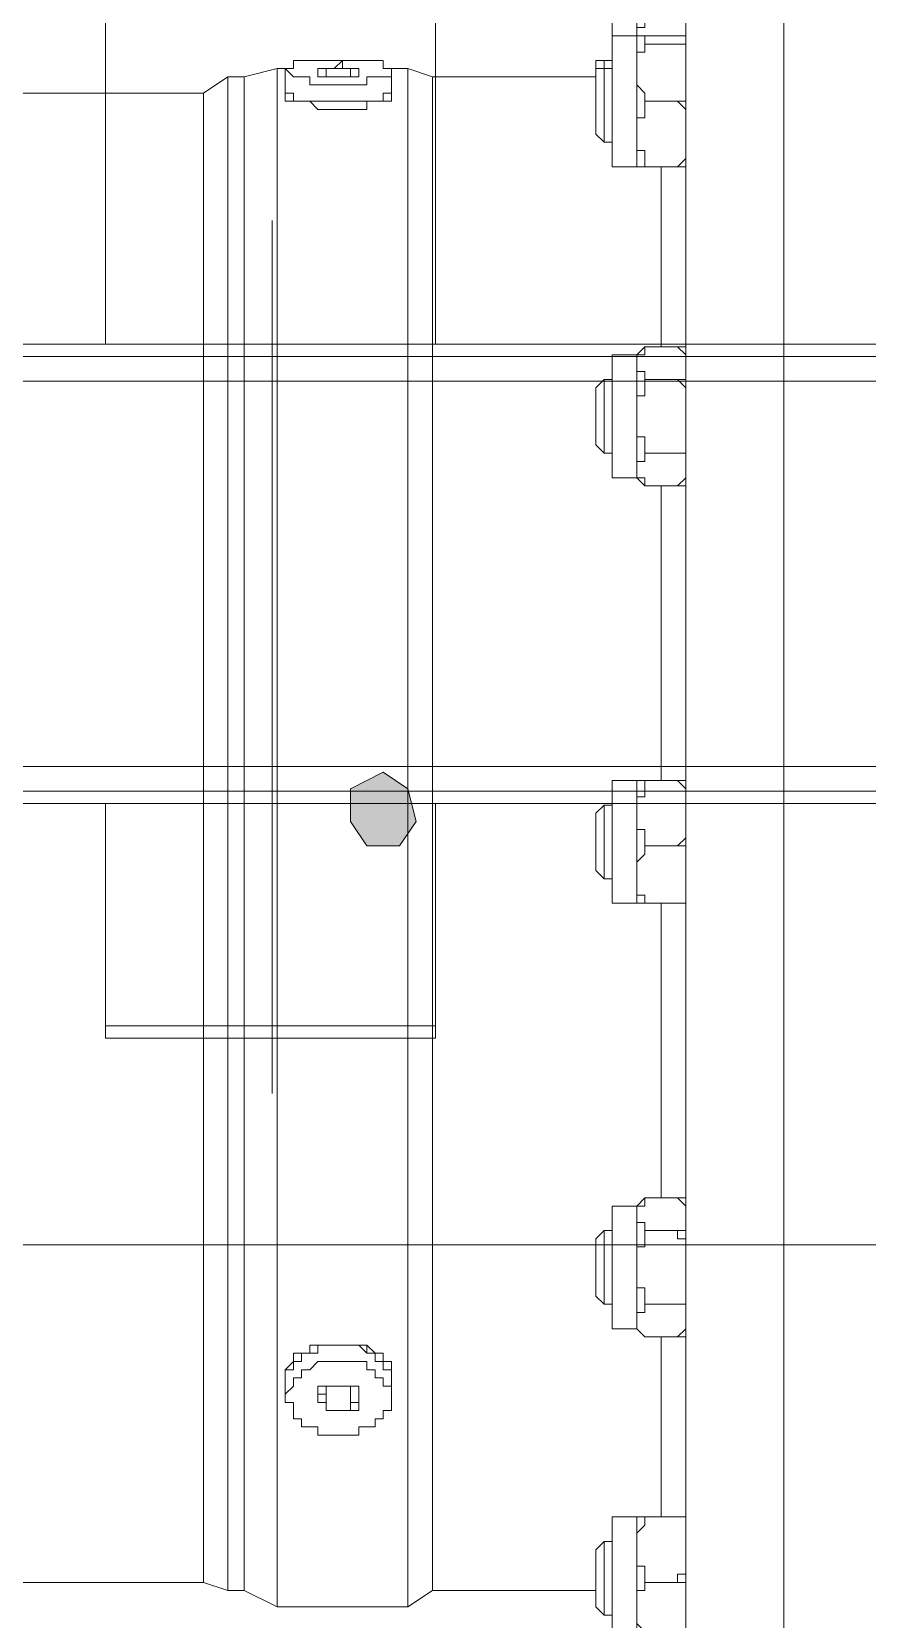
# Model space of a CAD drawing. Header units: millimetres. Extents: x 25083 to 52777, y 24772 to 45779.
# Drawn here: x 49317 to 49354.9, y 36711.4 to 36783.5 of the extents above; entities that cross this region are included whole.
import ezdxf

# ---------------------------------------------------------------- set-up
doc = ezdxf.new("R2010")
doc.units = ezdxf.units.MM
doc.layers.add('小车', color=7, linetype='Continuous')

# ---------------------------------------------------------------- blocks, each defined once
blk = doc.blocks.new('zw$D2F4')
h = blk.add_hatch(color=7)
h.dxf.hatch_style = 2
h.paths.add_polyline_path([(443.031, 869.351), (441.546, 868.609), (441.546, 867.123), (442.289, 866.009), (443.774, 866.009), (444.517, 867.123), (444.145, 868.609)])
at = {"color": 7, "lineweight": 5}
for points in [[(453.429, 907.973), (453.429, 896.832)], [(454.543, 896.832), (454.543, 907.973)], [(456.772, 907.973), (456.772, 824.788)], [(461.228, 907.973), (461.228, 824.788)], [(454.543, 902.774), (454.543, 903.145), (454.915, 903.145), (454.915, 903.516)], [(456.772, 902.774), (456.772, 903.516), (456.4, 903.516)], [(453.429, 902.774), (454.543, 902.774)], [(454.543, 902.774), (454.915, 902.774)], [(454.915, 902.402), (454.915, 902.774), (454.543, 902.774)], [(454.915, 902.774), (456.4, 902.774)], [(456.772, 902.774), (456.4, 902.774)], [(456.4, 902.402), (456.772, 902.402), (456.772, 902.774)], [(454.543, 901.288), (454.543, 902.031), (454.915, 902.031), (454.915, 902.402)], [(454.915, 902.402), (456.4, 902.402)], [(456.772, 901.288), (456.772, 902.402), (456.4, 902.402)], [(436.718, 900.917), (438.204, 901.288)], [(438.204, 901.288), (438.204, 831.473)], [(438.204, 901.288), (438.946, 901.288)], [(438.575, 901.288), (438.946, 901.288), (438.946, 901.66), (439.689, 901.66), (441.174, 901.66)], [(438.575, 901.288), (438.575, 900.174)], [(441.174, 900.546), (439.689, 900.546), (439.689, 900.917), (438.946, 900.917), (438.575, 901.288)], [(440.06, 901.288), (440.06, 900.917)], [(440.432, 901.288), (440.06, 901.288)], [(440.432, 901.288), (440.06, 901.288)], [(441.174, 901.66), (440.803, 901.288), (440.432, 901.288)], [(440.432, 900.917), (440.432, 901.288)], [(441.174, 901.288), (440.432, 901.288)], [(441.174, 901.66), (443.031, 901.66), (443.031, 901.288), (443.403, 901.288)], [(441.546, 901.288), (441.174, 901.288), (441.174, 901.66)], [(443.403, 901.288), (443.403, 900.917), (442.289, 900.917), (442.289, 900.546), (441.174, 900.546)], [(441.546, 901.288), (441.174, 901.288)], [(441.546, 900.917), (441.546, 901.288)], [(441.917, 901.288), (441.546, 901.288)], [(441.917, 901.288), (441.546, 901.288)], [(441.917, 900.917), (441.917, 901.288)], [(443.031, 901.288), (444.145, 901.288)], [(443.403, 901.288), (443.403, 900.174)], [(444.145, 831.473), (444.145, 901.288)], [(445.259, 900.917), (444.145, 901.288)], [(452.687, 901.66), (452.687, 898.317)], [(452.687, 901.66), (453.058, 901.66)], [(452.687, 901.288), (453.058, 901.288)], [(453.058, 901.66), (453.058, 897.946)], [(453.429, 901.66), (453.058, 901.66)], [(453.429, 901.288), (453.058, 901.288)], [(454.915, 899.803), (454.915, 900.174), (454.543, 900.546), (454.543, 901.288)], [(456.4, 899.803), (456.772, 899.803), (456.772, 901.288)], [(434.861, 900.174), (435.975, 900.917)], [(435.975, 900.917), (435.975, 832.216)], [(435.975, 900.917), (436.718, 900.917)], [(436.718, 832.216), (436.718, 900.917)], [(438.575, 900.174), (438.575, 900.546)], [(440.06, 900.917), (440.432, 900.917)], [(440.432, 900.917), (441.174, 900.917)], [(441.174, 900.917), (441.546, 900.917)], [(441.546, 900.917), (441.917, 900.917)], [(443.403, 900.546), (443.403, 900.174)], [(445.259, 900.917), (445.259, 832.216)], [(445.259, 900.917), (452.687, 900.917)], [(419.636, 900.174), (434.861, 900.174)], [(434.861, 832.587), (434.861, 900.174)], [(438.575, 900.174), (438.946, 900.174)], [(438.946, 899.803), (438.575, 899.803), (438.575, 900.174)], [(438.946, 899.803), (438.946, 900.174)], [(438.946, 900.174), (438.946, 899.803), (439.689, 899.803)], [(442.66, 899.803), (443.031, 899.803), (443.031, 900.174), (443.403, 900.174)], [(443.403, 899.803), (443.403, 900.174)], [(443.403, 900.174), (443.403, 899.803)], [(441.174, 899.431), (440.06, 899.431), (439.689, 899.803), (438.946, 899.803)], [(439.689, 899.803), (441.174, 899.803)], [(443.403, 899.803), (442.289, 899.803), (442.289, 899.431), (441.174, 899.431)], [(441.174, 899.803), (442.289, 899.803)], [(454.543, 898.317), (454.543, 899.06), (454.915, 899.06), (454.915, 899.803)], [(454.915, 899.803), (456.4, 899.803)], [(456.772, 898.317), (456.772, 899.431), (456.4, 899.803)], [(452.687, 898.317), (453.058, 897.946)], [(453.429, 897.946), (453.058, 897.946)], [(454.915, 896.832), (454.915, 897.575), (454.543, 897.575), (454.543, 898.317)], [(456.4, 896.832), (456.772, 897.203), (456.772, 898.317)], [(453.429, 896.832), (454.543, 896.832)], [(454.543, 896.832), (454.915, 896.832)], [(454.915, 896.832), (456.4, 896.832)], [(455.657, 888.662), (455.657, 896.832)], [(456.772, 896.832), (456.4, 896.832)], [(454.543, 888.291), (454.915, 888.662)], [(454.543, 888.291), (454.915, 888.291), (454.915, 888.662)], [(454.915, 888.662), (456.4, 888.662)], [(456.772, 888.291), (456.4, 888.662)], [(456.772, 888.291), (456.772, 888.662), (456.4, 888.662)], [(453.429, 888.291), (453.429, 882.72)], [(453.429, 888.291), (454.543, 888.291)], [(454.543, 882.72), (454.543, 888.291)], [(454.543, 887.919), (454.543, 888.291)], [(454.915, 887.177), (454.915, 887.548), (454.543, 887.548), (454.543, 887.919)], [(456.4, 887.177), (456.772, 887.177), (456.772, 887.919)], [(456.772, 887.919), (456.772, 888.291)], [(452.687, 886.805), (453.058, 887.177)], [(453.058, 887.177), (453.058, 883.834)], [(453.429, 887.177), (453.058, 887.177)], [(454.543, 885.32), (454.543, 886.434), (454.915, 886.434), (454.915, 887.177)], [(454.915, 887.177), (456.4, 887.177)], [(456.772, 885.32), (456.772, 886.805), (456.4, 887.177)], [(452.687, 886.805), (452.687, 884.206)], [(454.915, 883.834), (454.915, 884.577), (454.543, 884.577), (454.543, 885.32)], [(456.4, 883.834), (456.772, 883.834), (456.772, 885.32)], [(452.687, 884.206), (453.058, 883.834)], [(453.429, 883.834), (453.058, 883.834)], [(454.543, 883.092), (454.543, 883.463), (454.915, 883.463), (454.915, 883.834)], [(454.915, 883.834), (456.4, 883.834)], [(456.772, 883.092), (456.772, 883.834), (456.4, 883.834)], [(453.429, 882.72), (454.543, 882.72)], [(454.915, 882.349), (454.915, 882.72), (454.543, 882.72), (454.543, 883.092)], [(454.543, 882.72), (454.915, 882.349)], [(456.4, 882.349), (456.772, 882.349), (456.772, 883.092)], [(456.772, 882.72), (456.4, 882.349)], [(454.915, 882.349), (456.4, 882.349)], [(455.657, 868.98), (455.657, 882.349)], [(453.429, 868.98), (453.429, 863.41)], [(453.429, 868.98), (454.543, 868.98)], [(454.543, 863.41), (454.543, 868.98)], [(454.543, 868.98), (454.915, 868.98)], [(454.543, 867.495), (454.543, 868.237), (454.915, 868.237), (454.915, 868.98)], [(454.915, 868.98), (454.543, 868.98)], [(454.915, 868.98), (456.4, 868.98)], [(454.915, 868.98), (456.4, 868.98)], [(456.772, 868.98), (456.4, 868.98)], [(456.772, 867.495), (456.772, 868.609), (456.4, 868.98)], [(456.4, 868.98), (456.772, 868.98)], [(452.687, 867.495), (453.058, 867.866)], [(452.687, 867.495), (452.687, 864.895)], [(453.058, 867.866), (453.058, 864.524)], [(453.429, 867.866), (453.058, 867.866)], [(454.915, 866.009), (454.915, 866.752), (454.543, 866.752), (454.543, 867.495)], [(456.4, 866.009), (456.772, 866.381), (456.772, 867.495)], [(454.543, 864.524), (454.543, 865.266), (454.915, 865.638), (454.915, 866.009)], [(454.915, 866.009), (456.4, 866.009)], [(456.772, 864.524), (456.772, 866.009), (456.4, 866.009)], [(452.687, 864.895), (453.058, 864.524)], [(453.429, 864.524), (453.058, 864.524)], [(454.915, 863.41), (454.915, 863.781), (454.543, 863.781), (454.543, 864.524)], [(456.4, 863.41), (456.772, 863.41), (456.772, 864.524)], [(453.429, 863.41), (454.543, 863.41)], [(454.543, 863.41), (454.915, 863.41)], [(454.915, 863.41), (456.4, 863.41)], [(455.657, 850.041), (455.657, 863.41)], [(456.772, 863.41), (456.4, 863.41)], [(453.429, 849.669), (453.429, 844.099)], [(453.429, 849.669), (454.543, 849.669)], [(454.543, 849.669), (454.915, 850.041)], [(454.543, 849.669), (454.915, 849.669), (454.915, 850.041)], [(454.543, 844.099), (454.543, 849.669)], [(454.543, 849.298), (454.543, 849.669)], [(454.915, 850.041), (456.4, 850.041)], [(456.772, 849.669), (456.4, 850.041)], [(456.772, 849.669), (456.772, 850.041), (456.4, 850.041)], [(456.772, 849.298), (456.772, 849.669)], [(454.915, 848.555), (454.915, 848.927), (454.543, 848.927), (454.543, 849.298)], [(456.4, 848.555), (456.772, 848.555), (456.772, 849.298)], [(452.687, 848.184), (453.058, 848.555)], [(452.687, 848.184), (452.687, 845.584)], [(453.058, 848.555), (453.058, 845.213)], [(453.429, 848.555), (453.058, 848.555)], [(454.543, 846.699), (454.543, 847.813), (454.915, 847.813), (454.915, 848.555)], [(454.915, 848.555), (456.4, 848.555)], [(456.772, 846.699), (456.772, 848.184), (456.4, 848.184), (456.4, 848.555)], [(454.915, 845.213), (454.915, 845.956), (454.543, 845.956), (454.543, 846.699)], [(456.4, 845.213), (456.772, 845.213), (456.772, 846.699)], [(452.687, 845.584), (453.058, 845.213)], [(453.429, 845.213), (453.058, 845.213)], [(454.543, 844.47), (454.543, 844.842), (454.915, 844.842), (454.915, 845.213)], [(454.915, 845.213), (456.4, 845.213)], [(456.772, 844.47), (456.772, 845.213), (456.4, 845.213)], [(454.915, 843.728), (454.543, 844.099), (454.543, 844.47)], [(456.4, 843.728), (456.772, 843.728), (456.772, 844.47)], [(453.429, 844.099), (454.543, 844.099)], [(454.543, 844.099), (454.915, 843.728)], [(454.915, 843.728), (456.4, 843.728)], [(455.657, 835.558), (455.657, 843.728)], [(456.772, 844.099), (456.4, 843.728)], [(438.575, 841.871), (438.575, 842.242), (438.946, 842.614), (438.946, 842.985), (439.318, 842.985), (439.689, 842.985), (439.689, 843.356), (441.174, 843.356)], [(441.174, 843.356), (440.06, 843.356), (440.06, 842.985), (439.318, 842.985), (439.318, 842.614), (438.946, 842.614), (438.946, 842.242), (438.575, 842.242), (438.575, 841.871)], [(441.174, 843.356), (439.689, 843.356), (439.689, 842.985), (439.318, 842.985), (439.318, 842.614), (438.946, 842.614), (438.946, 842.242)], [(443.403, 841.871), (443.403, 842.242), (443.031, 842.242), (443.031, 842.614), (442.66, 842.614), (442.66, 842.985), (442.289, 842.985), (441.917, 843.356), (441.174, 843.356)], [(441.174, 843.356), (442.289, 843.356), (442.66, 842.985), (443.031, 842.985), (443.031, 842.614), (443.403, 842.614), (443.403, 841.871)], [(443.031, 842.242), (443.031, 842.985), (442.289, 842.985), (442.289, 843.356), (441.917, 843.356), (441.174, 843.356)], [(438.575, 841.128), (438.946, 841.499), (438.946, 841.871), (439.318, 841.871), (439.318, 842.242), (439.689, 842.242), (440.06, 842.614), (441.174, 842.614)], [(441.174, 842.614), (442.289, 842.614), (442.289, 842.242), (442.66, 842.242), (442.66, 841.871), (443.031, 841.871), (443.031, 841.499), (443.403, 841.499), (443.403, 841.128)], [(438.575, 841.128), (438.575, 841.871)], [(438.575, 841.499), (438.575, 841.871)], [(438.575, 841.128), (438.575, 841.871)], [(440.432, 841.499), (440.432, 841.128), (440.06, 841.128)], [(440.432, 841.499), (440.06, 841.499), (440.06, 841.128)], [(440.432, 841.499), (440.432, 840.385)], [(441.546, 841.499), (440.432, 841.499)], [(441.174, 841.499), (440.432, 841.499)], [(441.174, 841.499), (440.432, 841.499)], [(441.546, 841.499), (441.174, 841.499)], [(441.546, 841.499), (441.174, 841.499)], [(441.546, 841.499), (441.546, 840.385)], [(441.917, 841.128), (441.917, 841.499), (441.546, 841.499)], [(441.917, 841.128), (441.917, 841.499), (441.546, 841.499)], [(443.403, 841.128), (443.403, 841.871)], [(443.403, 841.871), (443.403, 841.128)], [(443.403, 841.871), (443.403, 841.499)], [(441.174, 839.271), (440.06, 839.271), (440.06, 839.643), (439.318, 839.643), (439.318, 840.014), (438.946, 840.014), (438.946, 840.757), (438.575, 840.757), (438.575, 841.128)], [(440.06, 841.128), (440.06, 840.757), (440.432, 840.757), (440.432, 840.385)], [(440.06, 841.128), (440.06, 840.757), (440.432, 840.757), (440.432, 840.385)], [(443.403, 841.128), (443.403, 840.385), (443.031, 840.385), (443.031, 840.014), (442.66, 840.014), (442.66, 839.643), (441.917, 839.643), (441.917, 839.271), (441.174, 839.271)], [(441.546, 840.385), (441.546, 840.757), (441.917, 840.757), (441.917, 841.128)], [(441.546, 840.385), (441.917, 840.385), (441.917, 841.128)], [(440.432, 840.385), (441.174, 840.385)], [(440.432, 840.385), (441.174, 840.385)], [(441.174, 840.385), (441.546, 840.385)], [(441.174, 840.385), (441.546, 840.385)], [(453.429, 835.558), (453.429, 824.788)], [(453.429, 835.558), (454.543, 835.558)], [(454.543, 824.788), (454.543, 835.558)], [(454.543, 835.558), (454.915, 835.558)], [(454.543, 834.072), (454.543, 834.815), (454.915, 835.186), (454.915, 835.558)], [(454.915, 835.558), (454.543, 835.558)], [(454.915, 835.558), (456.4, 835.558)], [(454.915, 835.558), (456.4, 835.558)], [(456.772, 835.558), (456.4, 835.558)], [(456.772, 834.072), (456.772, 835.558), (456.4, 835.558)], [(456.4, 835.558), (456.772, 835.558)], [(452.687, 834.072), (453.058, 834.444)], [(453.058, 834.444), (453.058, 831.101)], [(453.429, 834.444), (453.058, 834.444)], [(452.687, 834.072), (452.687, 831.473)], [(454.915, 832.587), (454.915, 833.33), (454.543, 833.33), (454.543, 834.072)], [(456.4, 832.587), (456.4, 832.958), (456.772, 832.958), (456.772, 834.072)], [(419.636, 832.587), (434.861, 832.587)], [(434.861, 832.587), (435.975, 832.216)], [(435.975, 832.216), (436.718, 832.216)], [(436.718, 832.216), (438.204, 831.473)], [(445.259, 832.216), (444.145, 831.473)], [(445.259, 832.216), (452.687, 832.216)], [(454.543, 831.473), (454.543, 832.216), (454.915, 832.216), (454.915, 832.587)], [(454.915, 832.587), (456.4, 832.587)], [(456.772, 831.473), (456.772, 832.587), (456.4, 832.587)], [(438.204, 831.473), (444.145, 831.473)], [(452.687, 831.473), (453.058, 831.101)], [(454.915, 829.987), (454.915, 830.359), (454.543, 830.73), (454.543, 831.473)], [(456.4, 829.987), (456.772, 829.987), (456.772, 831.473)], [(453.429, 831.101), (453.058, 831.101)]]:
    blk.add_lwpolyline(points, dxfattribs=at)
at = {"color": 7, "lineweight": 0}
blk.add_lwpolyline([(443.031, 869.351), (441.546, 868.609), (441.546, 867.123), (442.289, 866.009), (443.774, 866.009), (444.517, 867.123), (444.145, 868.609)], close=True, dxfattribs=at)
at = {"color": 7, "lineweight": 5}
for points in [[(454.543, 902.774), (454.543, 902.774), (454.543, 902.774), (454.543, 902.774)], [(456.772, 902.774), (456.772, 902.774), (456.772, 902.774), (456.772, 902.774)], [(440.06, 901.288), (440.06, 901.288), (440.06, 901.288), (440.06, 901.288)], [(440.06, 901.288), (440.06, 901.288), (440.06, 901.288), (440.06, 901.288)], [(441.917, 901.288), (441.917, 901.288), (441.917, 901.288), (441.917, 901.288)], [(441.917, 901.288), (441.917, 901.288), (441.917, 901.288), (441.917, 901.288)], [(440.06, 900.917), (440.06, 900.917), (440.06, 900.917), (440.06, 900.917)], [(441.917, 900.917), (441.917, 900.917), (441.917, 900.917), (441.917, 900.917)], [(438.946, 899.803), (438.946, 899.803), (438.946, 899.803), (438.946, 899.803)], [(439.689, 899.803), (439.689, 899.803), (439.689, 899.803), (439.689, 899.803)], [(442.289, 899.803), (442.289, 899.803), (442.289, 899.803), (442.66, 899.803)], [(443.403, 899.803), (443.403, 899.803), (443.403, 899.803), (443.403, 899.803)], [(454.915, 888.662), (454.915, 888.662), (454.915, 888.662), (454.915, 888.662)], [(456.4, 888.662), (456.4, 888.662), (456.4, 888.662), (456.4, 888.662)], [(454.915, 850.041), (454.915, 850.041), (454.915, 850.041), (454.915, 850.041)], [(456.4, 850.041), (456.4, 850.041), (456.4, 850.041), (456.4, 850.041)], [(438.575, 841.871), (438.575, 841.871), (438.575, 841.871), (438.575, 841.871)], [(438.575, 841.871), (438.575, 841.871), (438.575, 841.871), (438.575, 841.871)], [(438.575, 841.871), (438.575, 841.871), (438.575, 841.871), (438.575, 841.871)], [(443.403, 841.871), (443.403, 841.871), (443.403, 841.871), (443.403, 841.871)], [(443.403, 841.871), (443.403, 841.871), (443.403, 841.871), (443.403, 841.871)], [(443.403, 841.871), (443.403, 841.871), (443.403, 841.871), (443.403, 841.871)]]:
    blk.add_open_spline(points, degree=3, dxfattribs=at)
blk = doc.blocks.new('A$C1A4175F5')
at = {"layer": '小车', "color": 7, "lineweight": 0}
for points in [[(971.501, 773.421), (971.501, 232.516)], [(972.06, 232.376), (972.06, 773.561)], [(991.798, 232.376), (991.798, 773.561)], [(992.358, 232.516), (992.358, 773.421)], [(973.18, 314.128), (973.18, 691.809)], [(990.679, 314.128), (990.679, 691.809)], [(951.483, 468.532), (951.483, 361.443)], [(971.501, 420.377), (960.862, 420.377)], [(960.862, 420.377), (960.862, 405.398)], [(961.422, 405.398), (961.422, 420.377)], [(1081.249, 420.377), (992.358, 420.377)], [(971.501, 405.398), (960.862, 405.398)], [(992.358, 405.398), (1022.735, 405.398)]]:
    blk.add_lwpolyline(points, dxfattribs=at)
at = {"layer": '小车', "color": 1, "lineweight": 0}
for points in [[(971.501, 448.654), (971.501, 400.919)], [(997.958, 412.958), (958.342, 412.958)]]:
    blk.add_lwpolyline(points, dxfattribs=at)

msp = doc.modelspace()

# ---------------------------------------------------------------- block references
msp.add_blockref('zw$D2F4', (48889.923, 35880.503))
at = {"layer": '小车', "ltscale": 10, "xscale": -1, "rotation": 270}
msp.add_blockref('A$C1A4175F5', (48914.945, 35776.933), dxfattribs=at)

doc.saveas('drawing.dxf')
